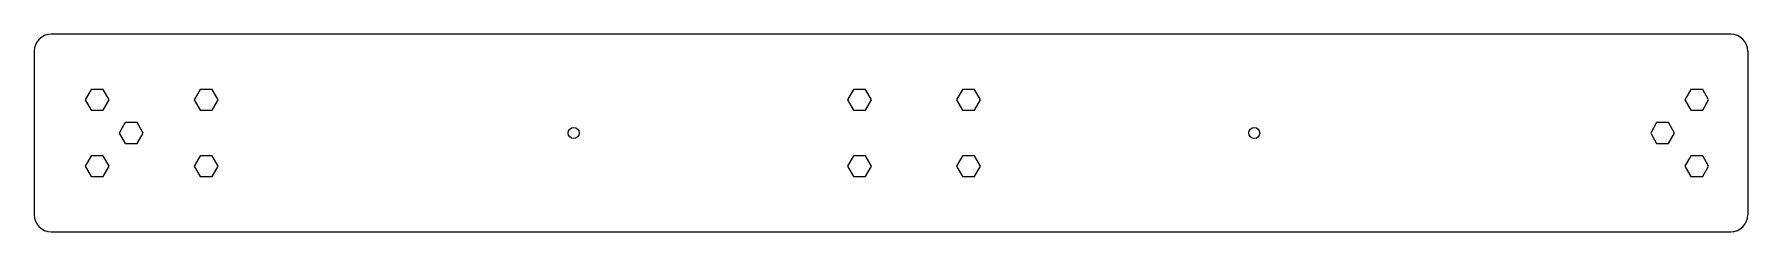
# Model space of a CAD drawing. Header units: millimetres. Extents: x 0 to 504, y 0 to 58.
import ezdxf

# ---------------------------------------------------------------- set-up
doc = ezdxf.new("R2010")
doc.units = ezdxf.units.MM

msp = doc.modelspace()

# ---------------------------------------------------------------- linework, layer by layer
at = {"color": 7, "linetype": 'Continuous', "lineweight": 25}
for p, q in [((498.5, 58), (5, 58)), ((0, 53), (0, 5)), ((503.5, 53), (503.5, 5)), ((16.74, 41.8), (14.98, 38.75)), ((20.26, 41.8), (16.74, 41.8)), ((22.02, 38.75), (20.26, 41.8)), ((48.74, 41.8), (46.98, 38.75)), ((52.26, 41.8), (48.74, 41.8)), ((54.02, 38.75), (52.26, 41.8)), ((240.74, 41.8), (238.98, 38.75)), ((244.26, 41.8), (240.74, 41.8)), ((246.02, 38.75), (244.26, 41.8)), ((272.74, 41.8), (270.98, 38.75)), ((276.26, 41.8), (272.74, 41.8)), ((278.02, 38.75), (276.26, 41.8)), ((486.74, 41.8), (484.98, 38.75)), ((490.26, 41.8), (486.74, 41.8)), ((492.02, 38.75), (490.26, 41.8)), ((14.98, 38.75), (16.74, 35.7)), ((16.74, 35.7), (20.26, 35.7)), ((20.26, 35.7), (22.02, 38.75)), ((46.98, 38.75), (48.74, 35.7)), ((48.74, 35.7), (52.26, 35.7)), ((52.26, 35.7), (54.02, 38.75)), ((238.98, 38.75), (240.74, 35.7)), ((240.74, 35.7), (244.26, 35.7)), ((244.26, 35.7), (246.02, 38.75)), ((270.98, 38.75), (272.74, 35.7)), ((272.74, 35.7), (276.26, 35.7)), ((276.26, 35.7), (278.02, 38.75)), ((484.98, 38.75), (486.74, 35.7)), ((486.74, 35.7), (490.26, 35.7)), ((490.26, 35.7), (492.02, 38.75)), ((26.74, 32.05), (24.98, 29)), ((30.26, 32.05), (26.74, 32.05)), ((32.02, 29), (30.26, 32.05)), ((476.74, 32.05), (474.98, 29)), ((480.26, 32.05), (476.74, 32.05)), ((482.02, 29), (480.26, 32.05)), ((24.98, 29), (26.74, 25.95)), ((26.74, 25.95), (30.26, 25.95)), ((30.26, 25.95), (32.02, 29)), ((474.98, 29), (476.74, 25.95)), ((476.74, 25.95), (480.26, 25.95)), ((480.26, 25.95), (482.02, 29)), ((16.74, 22.3), (14.98, 19.25)), ((20.26, 22.3), (16.74, 22.3)), ((22.02, 19.25), (20.26, 22.3)), ((48.74, 22.3), (46.98, 19.25)), ((52.26, 22.3), (48.74, 22.3)), ((54.02, 19.25), (52.26, 22.3)), ((240.74, 22.3), (238.98, 19.25)), ((244.26, 22.3), (240.74, 22.3)), ((246.02, 19.25), (244.26, 22.3)), ((272.74, 22.3), (270.98, 19.25)), ((276.26, 22.3), (272.74, 22.3)), ((278.02, 19.25), (276.26, 22.3)), ((486.74, 22.3), (484.98, 19.25)), ((490.26, 22.3), (486.74, 22.3)), ((492.02, 19.25), (490.26, 22.3)), ((14.98, 19.25), (16.74, 16.2)), ((16.74, 16.2), (20.26, 16.2)), ((20.26, 16.2), (22.02, 19.25)), ((46.98, 19.25), (48.74, 16.2)), ((48.74, 16.2), (52.26, 16.2)), ((52.26, 16.2), (54.02, 19.25)), ((238.98, 19.25), (240.74, 16.2)), ((240.74, 16.2), (244.26, 16.2)), ((244.26, 16.2), (246.02, 19.25)), ((270.98, 19.25), (272.74, 16.2)), ((272.74, 16.2), (276.26, 16.2)), ((276.26, 16.2), (278.02, 19.25)), ((484.98, 19.25), (486.74, 16.2)), ((486.74, 16.2), (490.26, 16.2)), ((490.26, 16.2), (492.02, 19.25)), ((5, 0), (498.5, 0))]:
    msp.add_line(p, q, dxfattribs=at)
for centre in [(158.5, 29), (358.5, 29)]:
    msp.add_circle(centre, 1.6, dxfattribs=at)
for centre, start, end in [((5, 53), 90, 180), ((498.5, 53), 0, 90), ((5, 5), 180, 270), ((498.5, 5), 270, 0)]:
    msp.add_arc(centre, 5, start, end, dxfattribs=at)

doc.saveas('drawing.dxf')
